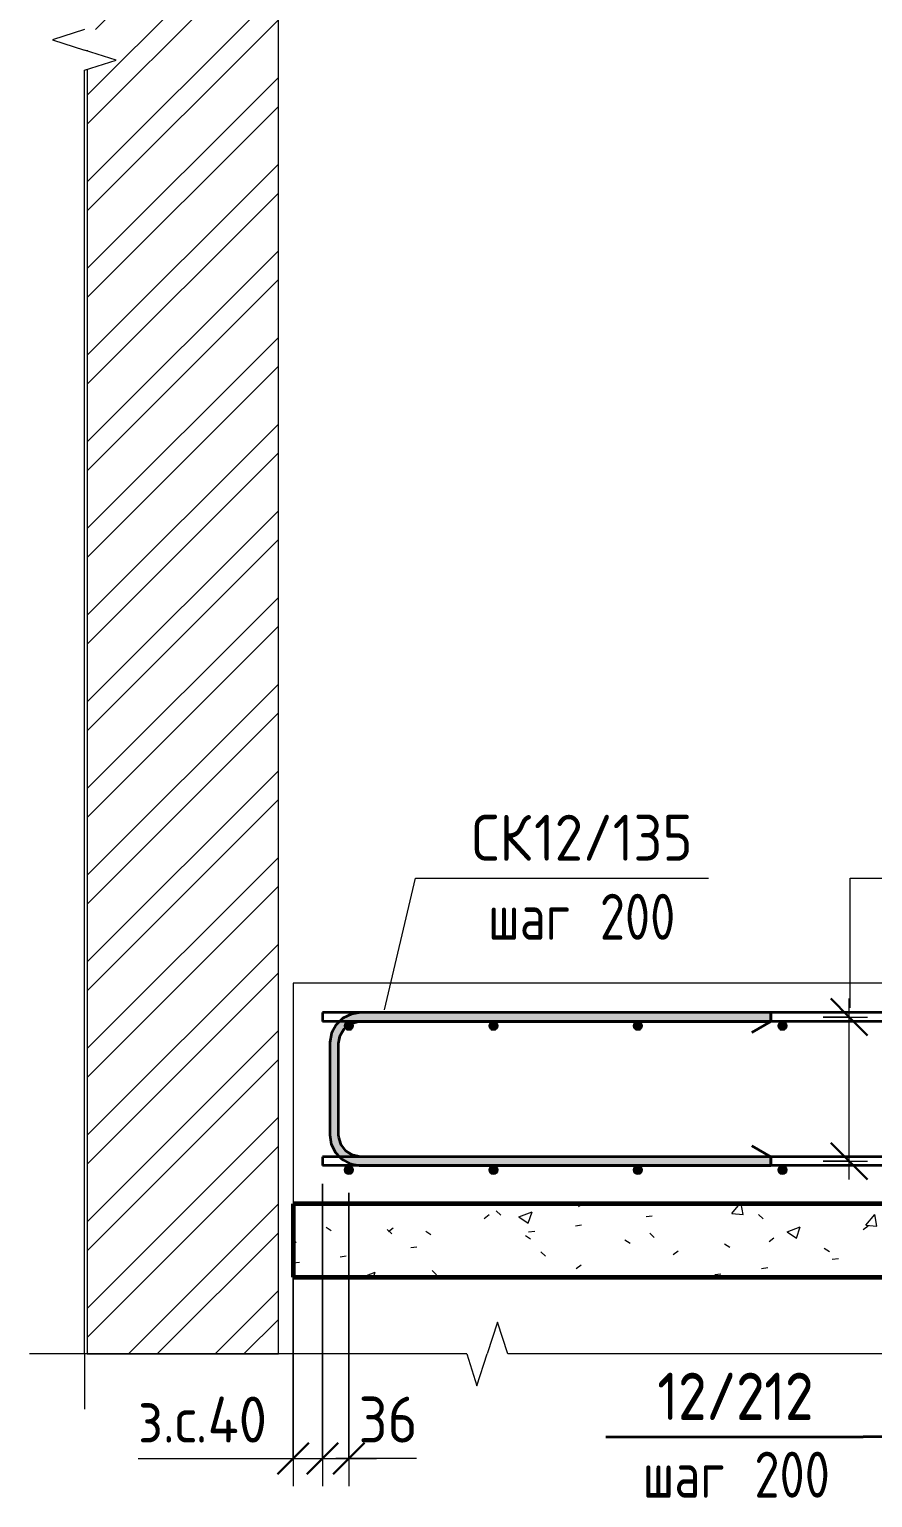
# Model space of a CAD drawing. Header units: millimetres. Extents: x -39853 to 12393, y -4903 to 80275.
# Drawn here: x 2346 to 3494, y -3510 to -1513 of the extents above; entities that cross this region are included whole.
import ezdxf

# ---------------------------------------------------------------- set-up
doc = ezdxf.new("R2010")
doc.units = ezdxf.units.MM
for name, color, linetype, lineweight in [('AA_Dim', 7, 'Continuous', 9), ('AA_Dim-25', 7, 'Continuous', 9), ('AA_Linii', 7, 'Continuous', 9), ('AA_Oformlenie', 7, 'Continuous', 9), ('AA_Vinoska', 7, 'Continuous', 9), ('AF_Pokritie', 7, 'Continuous', 9), ('AF_Stena_Опалубка', 253, 'Continuous', 20), ('KR_Armatura', 7, 'Continuous', 20), ('KR_Armatura_Tonkie', 7, 'Continuous', 20), ('KR_Fundament', 7, 'Continuous', 20)]:
    doc.layers.add(name, color=color, linetype=linetype, lineweight=lineweight)
doc.styles.add('ISOCPEUR_6', font='isocpeur.ttf', dxfattribs={"width": 0.9, "height": 62.5})
doc.styles.add('ISOCPEUR_7', font='isocpeur.ttf', dxfattribs={"width": 0.8, "height": 62.5})
doc.dimstyles.new('00_Точн_3_знака__прозр__2', dxfattribs={"dimscale": 304.8, "dimtxt": 62.248823, "dimasz": 0.139436, "dimexe": 0.123031, "dimexo": 0.082021, "dimgap": 0.008202, "dimtad": 1, "dimdec": 3, "dimrnd": 0.001, "dimdsep": 46, "dimtxsty": 'ISOCPEUR_6', "dimblk1": 'OBLIQUE', "dimblk2": 'OBLIQUE', "dimsah": 1, "dimcen": 0.09, "dimdle": 0.123031, "dimazin": 0, "dimtfac": 1, "dimtdec": 4, "dimtix": 1, "dimtmove": 1, "dimatfit": 3, "dimfxl": 1, "dimtvp": 1, "dimtolj": 1, "dimtzin": 0, "dimlwd": 18, "dimlwe": 18, "dimarcsym": 2})
doc.dimstyles.new('10_Раскладка_арматуры_с_засечками_4', dxfattribs={"dimscale": 304.8, "dimtxt": 0.18, "dimasz": 0.164042, "dimexe": 0.082021, "dimexo": 0, "dimgap": 0, "dimtad": 1, "dimdec": 3, "dimrnd": 0.001, "dimdsep": 46, "dimtxsty": 'ISOCPEUR_6', "dimblk1": 'OBLIQUE', "dimblk2": 'OBLIQUE', "dimsah": 1, "dimcen": 0.09, "dimdle": 0.082021, "dimazin": 0, "dimtfac": 1, "dimtdec": 4, "dimtix": 1, "dimtmove": 0, "dimatfit": 3, "dimfxl": 1, "dimtvp": 1, "dimtolj": 1, "dimtzin": 0, "dimlwd": 18, "dimlwe": 18, "dimarcsym": 2})

# ---------------------------------------------------------------- blocks, each defined once
blk = doc.blocks.new('350_Стержень П торец СК-СГ _НесАрм_РабПлоск_ - 350_Стержень П торец СК-СГ _НесАрм_РабПлоск_-4145397-2-2 Армирование')
at = {"layer": 'KR_Armatura_Tonkie', "lineweight": 35}
for p, q in [((-78125, -2850), (-78683, -2850)), ((-78125, -2861.8), (-78125, -2850.2)), ((-78125, -2850.2), (-78125, -2861.8)), ((-78710.2, -2880), (-78706.2, -2873.5)), ((-78704.8, -2871.6), (-78697.3, -2865.7)), ((-78695.4, -2865), (-78687.9, -2862.7)), ((-78683, -2862), (-78125, -2862)), ((-78125, -2862), (-78150.9, -2877)), ((-78725, -2892), (-78725, -3016)), ((-78713, -2892), (-78711.2, -2882.5)), ((-78713, -3016), (-78713, -2892)), ((-78710, -3028.5), (-78712.3, -3021)), ((-78703.3, -3037.9), (-78709.2, -3030.3)), ((-78125, -3046), (-78150.9, -3031)), ((-78695, -3043.2), (-78701.5, -3039.3)), ((-78683, -3046), (-78692.5, -3044.3)), ((-78125, -3046), (-78683, -3046)), ((-78125, -3046.2), (-78125, -3057.8)), ((-78125, -3057.8), (-78125, -3046.2)), ((-78683, -3058), (-78125, -3058))]:
    blk.add_line(p, q, dxfattribs=at)
at = {"layer": 'KR_Armatura_Tonkie', "lineweight": 35, "flags": 128}
for points in [[(-78694.8, -2851.8), (-78695.6, -2852), (-78698.4, -2853.3)], [(-78721.1, -2875.3), (-78722.5, -2877.9), (-78722.8, -2879.4)], [(-78714.6, -2864.9), (-78716.4, -2866.6), (-78717.5, -2868.6)], [(-78705.6, -2856.9), (-78707.1, -2857.7), (-78709.2, -2859.7)], [(-78724.4, -2887.6), (-78724.9, -2890.5), (-78725, -2892)], [(-78723.1, -3027.8), (-78723, -3028.7), (-78721.6, -3031.4)], [(-78718, -3038.7), (-78717.3, -3040.2), (-78715.3, -3042.3)], [(-78710.1, -3047.7), (-78708.4, -3049.4), (-78706.4, -3050.5)], [(-78699.7, -3054.1), (-78697.1, -3055.5), (-78695.6, -3055.8)], [(-78687.3, -3057.4), (-78684.5, -3058), (-78683, -3058)]]:
    blk.add_lwpolyline(points, dxfattribs=at)
blk = doc.blocks.new('350_Стержень П торец СК-СГ _НесАрм_РабПлоск_ - 350_Стержень П торец СК-СГ _НесАрм_РабПлоск_-V16-2-2 Армирование')
at = {"layer": 'KR_Armatura_Tonkie', "lineweight": 35}
for points in [[(-78724.8, -2892), (-78713, -2892), (-78711.9, -2884.2), (-78708.6, -2876.6), (-78703.9, -2870.5), (-78698, -2866), (-78689.7, -2862.9), (-78683, -2861.8), (-78683, -2850), (-78693.8, -2851.4), (-78704, -2855.6), (-78712.7, -2862.3), (-78719.3, -2871), (-78723.5, -2881.1), (-78725, -2892)], [(-78364, -2862), (-78125, -2861.8), (-78125, -2850), (-78683, -2850.2), (-78683, -2862), (-78545.3, -2862)], [(-78719, -3016), (-78713, -3016), (-78713.2, -2892), (-78725, -2892), (-78724.8, -3016), (-78720.5, -3016)], [(-78683, -3058), (-78683, -3046), (-78690.7, -3045), (-78698.4, -3041.7), (-78704.2, -3037.2), (-78708.9, -3031), (-78711.9, -3023.8), (-78713.2, -3016), (-78725, -3016), (-78723.5, -3026.9), (-78719.3, -3037), (-78712.3, -3046), (-78703.9, -3052.4), (-78693.8, -3056.6), (-78689.1, -3057.2)], [(-78125, -3058), (-78125, -3046), (-78683, -3046.2), (-78683, -3058), (-78182.8, -3058)]]:
    blk.add_hatch(color=256, dxfattribs=at).paths.add_polyline_path(points)
for p, q in [((-78125, -2850), (-78683, -2850)), ((-78125, -2850), (-78125, -2862)), ((-78125, -2861.8), (-78125, -2850.2)), ((-78683, -2862), (-78125, -2862)), ((-78125, -2862), (-78150.9, -2877)), ((-78725, -2892), (-78725, -3016)), ((-78713, -3016), (-78713, -2892)), ((-78125, -3046), (-78150.9, -3031)), ((-78125, -3046), (-78683, -3046)), ((-78125, -3046), (-78125, -3058)), ((-78125, -3057.8), (-78125, -3046.2)), ((-78683, -3058), (-78125, -3058))]:
    blk.add_line(p, q, dxfattribs=at)
at = {"layer": 'KR_Armatura_Tonkie', "lineweight": 35, "flags": 128}
for points in [[(-78683, -2850), (-78695.6, -2852), (-78707.1, -2857.7), (-78711.6, -2862)], [(-78711.6, -2862), (-78716.4, -2866.6), (-78722.5, -2877.9), (-78724.9, -2890.5), (-78725, -2892)], [(-78713, -2892), (-78711, -2881.3), (-78705.4, -2872.1), (-78696.8, -2865.4), (-78686.5, -2862.2), (-78683, -2862)], [(-78725, -3016), (-78723, -3028.7), (-78717.3, -3040.2), (-78711.7, -3046)], [(-78683, -3046), (-78693.6, -3044), (-78702.9, -3038.4), (-78709.5, -3029.9), (-78712.7, -3019.5), (-78713, -3016)], [(-78711.7, -3046), (-78708.4, -3049.4), (-78697.1, -3055.5), (-78684.5, -3058), (-78683, -3058)]]:
    blk.add_lwpolyline(points, dxfattribs=at)
blk = doc.blocks.new('011_Прямоугольник обрыва _ЭлУзла_ - 011_Прямоугольник обрыва _ЭлУзла_-4146452-2-2 Армирование')
at = {"layer": 'AA_Oformlenie'}
for p, q in [((-79058.8, -3314.3), (-79058.8, -1568.2)), ((-78538.4, -3314.3), (-79058.8, -3314.3)), ((-77442.7, -3314.3), (-78482.8, -3314.3))]:
    blk.add_line(p, q, dxfattribs=at)
blk = doc.blocks.new('DIMBLOCK128-2-2 Армирование')
at = {"layer": 'AA_Dim-25', "lineweight": 30}
for p, q in [((3461.9, -2856), (3436.9, -2831)), ((3461.9, -2856), (3486.9, -2881)), ((3461.9, -3052), (3436.9, -3027)), ((3461.9, -3052), (3486.9, -3077))]:
    blk.add_line(p, q, dxfattribs=at)
at = {"layer": 'AA_Dim-25', "lineweight": 18}
for p, q in [((3461.9, -3077), (3461.9, -2831)), ((3426.5, -2856), (3486.9, -2856)), ((3461.9, -2856), (3426.5, -2856)), ((3426.5, -3052), (3486.9, -3052)), ((3461.9, -3052), (3426.5, -3052))]:
    blk.add_line(p, q, dxfattribs=at)
blk = doc.blocks.new('_Oblique')
at = {"color": 0, "linetype": 'ByBlock', "lineweight": -2}
blk.add_line((-0.5, -0.5), (0.5, 0.5), dxfattribs=at)
blk = doc.blocks.new('DIMBLOCK142-2-2 Армирование')
at = {"layer": 'AA_Dim-25', "lineweight": 18}
for p, q in [((2745.1, -3083), (2745.1, -3493.9)), ((2745.1, -3456.4), (2745.1, -3083)), ((2705.1, -3135), (2705.1, -3493.9)), ((2705.1, -3456.4), (2705.1, -3135)), ((2494.2, -3456.4), (2708.4, -3456.4)), ((2667.6, -3456.4), (2745.1, -3456.4)), ((2708.4, -3456.4), (2725.1, -3456.4))]:
    blk.add_line(p, q, dxfattribs=at)
at = {"layer": 'AA_Dim-25', "lineweight": 30}
for p, q in [((2705.1, -3456.4), (2726.4, -3435.2)), ((2745.1, -3456.4), (2766.4, -3435.2)), ((2705.1, -3456.4), (2683.9, -3477.7)), ((2745.1, -3456.4), (2723.9, -3477.7))]:
    blk.add_line(p, q, dxfattribs=at)
at = {"layer": 'AA_Dim-25', "color": 0, "lineweight": 18, "insert": (2494.2, -3372.3), "char_height": 62.5, "width": 226.969, "attachment_point": 1, "line_spacing_factor": 1.149209, "style": 'ISOCPEUR_6'}
blk.add_mtext('з.с.40', dxfattribs=at)
blk = doc.blocks.new('DIMBLOCK143-2-2 Армирование')
at = {"layer": 'AA_Dim-25', "lineweight": 18}
for p, q in [((2745.1, -3083), (2745.1, -3493.9)), ((2745.1, -3456.4), (2745.1, -3083)), ((2781.1, -3095), (2781.1, -3493.9)), ((2781.1, -3456.4), (2781.1, -3095)), ((2745.1, -3456.4), (2818.6, -3456.4)), ((2769.2, -3456.4), (2763.1, -3456.4)), ((2873.2, -3456.4), (2769.2, -3456.4))]:
    blk.add_line(p, q, dxfattribs=at)
at = {"layer": 'AA_Dim-25', "lineweight": 30}
for p, q in [((2745.1, -3456.4), (2766.4, -3435.2)), ((2781.1, -3456.4), (2802.4, -3435.2)), ((2745.1, -3456.4), (2723.9, -3477.7)), ((2781.1, -3456.4), (2759.9, -3477.7))]:
    blk.add_line(p, q, dxfattribs=at)
at = {"layer": 'AA_Dim-25', "color": 0, "lineweight": 18, "insert": (2794.2, -3372.3), "char_height": 62.5, "width": 94.81, "attachment_point": 1, "line_spacing_factor": 1.149209, "style": 'ISOCPEUR_6'}
blk.add_mtext('36', dxfattribs=at)
blk = doc.blocks.new('042_М_Арматуры - Диам длина поз _ Комментарий-3662934-2-2 Армирование')
at = {"layer": 'AA_Vinoska'}
blk.add_line((-77986.3, -2667.2), (-77636.3, -2667.2), dxfattribs=at)

msp = doc.modelspace()

# ---------------------------------------------------------------- hatches: boundary and pattern name
at = {"layer": 'AA_Oformlenie'}
h = msp.add_hatch(dxfattribs=at)
h.set_pattern_fill('FP_15', color=250, style=0, pattern_type=2)
h.set_pattern_definition([(45, (5441.71, 825), (-58.9331, 58.9331), []), (45, (5481, 825), (-58.9331, 58.9331), [])])
h.paths.add_polyline_path([(2425.1073, -3314.3051), (2685.1073, -3314.3051), (2685.1073, 3780), (2425.1073, 3780), (2425.1073, 2034.5781), (2440.9132, 2034.5781), (2440.9132, 2006.4237), (2425.1073, 2006.4237), (2425.1073, 2005.2106), (2464.5881, 1992.6737), (2425.1073, 1980.1369), (2425.1073, -1512.5745), (2440.9132, -1512.5745), (2440.9132, -1540.7288), (2425.1073, -1540.7288), (2425.1073, -1541.942), (2464.5881, -1554.4788), (2425.1073, -1567.0157), (2425.1073, -3310.4847)])
at = {"layer": 'AF_Pokritie'}
h = msp.add_hatch(dxfattribs=at)
h.set_pattern_fill('FP_14', color=256, style=0, pattern_type=2)
h.set_pattern_definition([(50, (5441.71, 825), (182.1847, -15.939), [19.05, -209.55]), (355, (5441.7, 825), (-35.2424, 191.0566), [15.24, -167.64]), (100.451, (5456.89, 823.67), (146.9425, 175.117), [16.19, -178.09]), (46.184, (5441.7, 875.8), (271.079, -42.043), [28.575, -314.325]), (96.636, (5464.3, 872.3), (237.403, 247.427), [24.285, -267.135]), (351.184, (5441.7, 875.8), (237.405, 247.425), [22.86, -251.46]), (21, (5467.11, 863.1), (151.615, -102.2655), [19.05, -209.55]), (326, (5467.1, 863.1), (61.8024, 184.188), [15.24, -167.64]), (71.451, (5479.74, 854.58), (213.417, 81.9214), [16.19, -178.09]), (37.5, (5441.71, 825), (3.0883, 84.5551), [8.382, -157.226, 8.382, -161.798, -168.275]), (37.5, (5441.71, 825), (3.0883, 84.5551), [-335.788, 8.382, -159.893]), (7.5, (5441.71, 825), (66.8194, 100.1807), [8.382, -88.646, 8.382, -153.416, -64.135]), (7.5, (5441.71, 825), (66.8194, 100.1807), [-258.826, 8.382, -55.753]), (327.5, (5385.066, 825), (135.5905, -5.7289), [8.382, -55.118, 8.382, -189.738, -262.89]), (327.5, (5385.066, 825), (135.5905, -5.7289), [-261.62, 8.382, -254.508]), (317.5, (5359.67, 825), (148.129, 25.4268), [8.382, -74.168, 8.382, -123.19, -186.69]), (317.5, (5359.67, 825), (148.129, 25.4268), [-214.122, 8.382, -178.308])])
h.paths.add_polyline_path([(4530.1073, -3210), (4530.1073, -3110), (2705.1073, -3110), (2705.1073, -3210), (4384.6603, -3210)])
at = {"layer": 'KR_Armatura'}
h = msp.add_hatch(color=256, dxfattribs=at)
edge = h.paths.add_edge_path()
edge.add_arc((2781.1073, -2868), 6, 0, 360)
for points in [[(2778.1073, -2873.1962), (2784.1073, -2873.1962), (2787.1073, -2868), (2784.1073, -2862.8038), (2778.1073, -2862.8038), (2775.1073, -2868), (2776.2093, -2869.9087)], [(2980.7323, -2873.1962), (2983.7323, -2868), (2980.7323, -2862.8038), (2974.7323, -2862.8038), (2971.7323, -2868), (2974.7323, -2873.1962)], [(3177.3573, -2873.1962), (3180.3573, -2868), (3177.3573, -2862.8038), (3171.3573, -2862.8038), (3168.3573, -2868), (3171.3573, -2873.1962)], [(3373.9823, -2873.1962), (3376.9823, -2868), (3373.9823, -2862.8038), (3367.9823, -2862.8038), (3364.9823, -2868), (3367.9823, -2873.1962)], [(2778.1073, -3069.1962), (2784.1073, -3069.1962), (2787.1073, -3064), (2784.1073, -3058.8038), (2778.1073, -3058.8038), (2775.1073, -3064), (2777.2123, -3067.6461)], [(2974.7323, -3069.1962), (2980.7323, -3069.1962), (2983.7323, -3064), (2980.7323, -3058.8038), (2974.7323, -3058.8038), (2971.7323, -3064)], [(3171.3573, -3069.1962), (3177.3573, -3069.1962), (3180.3573, -3064), (3177.3573, -3058.8038), (3171.3573, -3058.8038), (3168.3573, -3064)], [(3367.9823, -3069.1962), (3373.9823, -3069.1962), (3376.9823, -3064), (3373.9823, -3058.8038), (3367.9823, -3058.8038), (3364.9823, -3064)]]:
    msp.add_hatch(color=256, dxfattribs=at).paths.add_polyline_path(points)
h = msp.add_hatch(color=256, dxfattribs=at)
edge = h.paths.add_edge_path()
edge.add_arc((2977.7323, -2868), 6, 0, 360)
h = msp.add_hatch(color=256, dxfattribs=at)
edge = h.paths.add_edge_path()
edge.add_arc((3174.3573, -2868), 6, 0, 360)
h = msp.add_hatch(color=256, dxfattribs=at)
edge = h.paths.add_edge_path()
edge.add_arc((3370.9823, -2868), 6, 0, 360)
h = msp.add_hatch(color=256, dxfattribs=at)
edge = h.paths.add_edge_path()
edge.add_arc((2781.1073, -3064), 6, 0, 360)
h = msp.add_hatch(color=256, dxfattribs=at)
edge = h.paths.add_edge_path()
edge.add_arc((2977.7323, -3064), 6, 0, 360)
h = msp.add_hatch(color=256, dxfattribs=at)
edge = h.paths.add_edge_path()
edge.add_arc((3174.3573, -3064), 6, 0, 360)
h = msp.add_hatch(color=256, dxfattribs=at)
edge = h.paths.add_edge_path()
edge.add_arc((3370.9823, -3064), 6, 0, 360)

# ---------------------------------------------------------------- linework, layer by layer
at = {"layer": 'AA_Linii'}
for p, q in [((2685.1073, -3314.3051), (2685.1073, 3780)), ((2425.1073, -1540.7288), (2425.1073, -1541.942)), ((2425.1073, -1567.0157), (2425.1073, -3314.3051)), ((2425.1073, -3314.3051), (2685.1073, -3314.3051))]:
    msp.add_line(p, q, dxfattribs=at)
at = {"layer": 'AA_Vinoska'}
for p, q in [((2421.2868, -1512.5745), (2377.9618, -1526.6516)), ((2377.9618, -1526.6516), (2421.2868, -1540.7288)), ((2464.5881, -1554.4788), (2421.2868, -1540.7288)), ((2421.2868, -1568.2288), (2464.5881, -1554.4788)), ((2829.4774, -2846.3886), (2871.5676, -2667.2121)), ((2871.5676, -2667.2121), (2920.3037, -2667.2121)), ((3463.1675, -2667.2121), (3493.7556, -2667.2121)), ((3463.1675, -2843.4581), (3463.1675, -2667.2121)), ((2983.2263, -3270.98), (2969.1492, -3314.3051)), ((2997.3035, -3314.3051), (2983.2263, -3270.98)), ((2421.2868, -3314.3051), (2346.2868, -3314.3051)), ((2421.2868, -3314.3051), (2421.2868, -3389.3051)), ((2941.6492, -3314.3051), (2955.3992, -3357.6063)), ((2955.3992, -3357.6063), (2969.1492, -3314.3051)), ((3506.8648, -3426.0782), (3480.6464, -3426.0782)), ((3506.8648, -3427.9916), (3480.6464, -3427.9916))]:
    msp.add_line(p, q, dxfattribs=at)
at = {"layer": 'AF_Pokritie', "lineweight": 60}
for p, q in [((4530.1073, -3110), (2705.1073, -3110)), ((2705.1073, -3110), (2705.1073, -3210)), ((2705.1073, -3210), (4530.1073, -3210))]:
    msp.add_line(p, q, dxfattribs=at)
at = {"layer": 'AF_Stena_Опалубка'}
msp.add_line((2685.1073, -3314.3051), (2685.1073, 3780), dxfattribs=at)
at = {"layer": 'KR_Armatura'}
for p, q in [((2778.1073, -2862.8038), (2775.1073, -2868)), ((2775.1073, -2868), (2776.2093, -2869.9087)), ((2776.2093, -2869.9087), (2778.1073, -2873.1962)), ((2784.1073, -2862.8038), (2778.1073, -2862.8038)), ((2778.1073, -2873.1962), (2784.1073, -2873.1962)), ((2787.1073, -2868), (2784.1073, -2862.8038)), ((2784.1073, -2873.1962), (2787.1073, -2868)), ((2974.7323, -2862.8038), (2971.7323, -2868)), ((2971.7323, -2868), (2974.7323, -2873.1962)), ((2980.7323, -2862.8038), (2974.7323, -2862.8038)), ((2974.7323, -2873.1962), (2980.7323, -2873.1962)), ((2983.7323, -2868), (2980.7323, -2862.8038)), ((2980.7323, -2873.1962), (2983.7323, -2868)), ((3171.3573, -2862.8038), (3168.3573, -2868)), ((3168.3573, -2868), (3171.3573, -2873.1962)), ((3177.3573, -2862.8038), (3171.3573, -2862.8038)), ((3171.3573, -2873.1962), (3177.3573, -2873.1962)), ((3180.3573, -2868), (3177.3573, -2862.8038)), ((3177.3573, -2873.1962), (3180.3573, -2868)), ((3367.9823, -2862.8038), (3364.9823, -2868)), ((3364.9823, -2868), (3367.9823, -2873.1962)), ((3373.9823, -2862.8038), (3367.9823, -2862.8038)), ((3367.9823, -2873.1962), (3373.9823, -2873.1962)), ((3376.9823, -2868), (3373.9823, -2862.8038)), ((3373.9823, -2873.1962), (3376.9823, -2868)), ((2778.1073, -3058.8038), (2775.1073, -3064)), ((2775.1073, -3064), (2777.2123, -3067.6461)), ((2777.2123, -3067.6461), (2778.1073, -3069.1962)), ((2784.1073, -3058.8038), (2778.1073, -3058.8038)), ((2778.1073, -3069.1962), (2784.1073, -3069.1962)), ((2787.1073, -3064), (2784.1073, -3058.8038)), ((2784.1073, -3069.1962), (2787.1073, -3064)), ((2974.7323, -3058.8038), (2971.7323, -3064)), ((2971.7323, -3064), (2974.7323, -3069.1962)), ((2980.7323, -3058.8038), (2974.7323, -3058.8038)), ((2974.7323, -3069.1962), (2980.7323, -3069.1962)), ((2983.7323, -3064), (2980.7323, -3058.8038)), ((2980.7323, -3069.1962), (2983.7323, -3064)), ((3171.3573, -3058.8038), (3168.3573, -3064)), ((3168.3573, -3064), (3171.3573, -3069.1962)), ((3177.3573, -3058.8038), (3171.3573, -3058.8038)), ((3171.3573, -3069.1962), (3177.3573, -3069.1962)), ((3180.3573, -3064), (3177.3573, -3058.8038)), ((3177.3573, -3069.1962), (3180.3573, -3064)), ((3367.9823, -3058.8038), (3364.9823, -3064)), ((3364.9823, -3064), (3367.9823, -3069.1962)), ((3373.9823, -3058.8038), (3367.9823, -3058.8038)), ((3367.9823, -3069.1962), (3373.9823, -3069.1962)), ((3376.9823, -3064), (3373.9823, -3058.8038)), ((3373.9823, -3069.1962), (3376.9823, -3064))]:
    msp.add_line(p, q, dxfattribs=at)
for centre in [(2781.1073, -2868), (2977.7323, -2868), (3174.3573, -2868), (3370.9823, -2868), (2781.1073, -3064), (2977.7323, -3064), (3174.3573, -3064), (3370.9823, -3064)]:
    msp.add_circle(centre, 6, dxfattribs=at)
at = {"layer": 'KR_Armatura_Tonkie', "lineweight": 35}
for p, q in [((4390.1073, -2850), (2745.1073, -2850)), ((2745.1073, -2850), (2745.1073, -2862)), ((4390.1073, -2862), (2745.1073, -2862)), ((4390.1073, -3046), (2745.1073, -3046)), ((2745.1073, -3046), (2745.1073, -3058)), ((4390.1073, -3058), (2745.1073, -3058))]:
    msp.add_line(p, q, dxfattribs=at)
at = {"layer": 'KR_Fundament'}
for p, q in [((4230.1073, -2810), (2705.1073, -2810)), ((2705.1073, -2810), (2705.1073, -3110)), ((2705.1073, -3110), (4430.1073, -3110))]:
    msp.add_line(p, q, dxfattribs=at)

# ---------------------------------------------------------------- block references
at = {"layer": 'AA_Oformlenie'}
msp.add_blockref('011_Прямоугольник обрыва _ЭлУзла_ - 011_Прямоугольник обрыва _ЭлУзла_-4146452-2-2 Армирование', (81480.0636, 0), dxfattribs=at)
at = {"layer": 'AA_Vinoska'}
for p in [(80906.6116, 0), (81480.0636, 0), (81116.9543, -758.8661), (81116.9543, -760.7794)]:
    msp.add_blockref('042_М_Арматуры - Диам длина поз _ Комментарий-3662934-2-2 Армирование', p, dxfattribs=at)
at = {"layer": 'KR_Armatura_Tonkie', "lineweight": 35}
for name in ['350_Стержень П торец СК-СГ _НесАрм_РабПлоск_ - 350_Стержень П торец СК-СГ _НесАрм_РабПлоск_-4145397-2-2 Армирование', '350_Стержень П торец СК-СГ _НесАрм_РабПлоск_ - 350_Стержень П торец СК-СГ _НесАрм_РабПлоск_-V16-2-2 Армирование']:
    msp.add_blockref(name, (81480.0636, 0), dxfattribs=at)

# ---------------------------------------------------------------- texts
at = {"layer": 'AA_Vinoska', "char_height": 62.5, "attachment_point": 1}
for s, insert, width, style in [('СК', (2948.1697, -2580.8595), 102.816422, 'ISOCPEUR_6'), ('12/135', (3033.0017, -2580.8595), 263.354344, 'ISOCPEUR_6'), (' 200', (3090.7301, -2688.3359), 166.751, 'ISOCPEUR_7'), ('шаг', (2970.3447, -2688.3359), 145.907125, 'ISOCPEUR_7'), ('12/212', (3201.0374, -3339.7257), 263.354344, 'ISOCPEUR_6'), ('12/212', (3201.0374, -3341.639), 263.354344, 'ISOCPEUR_6'), (' 200', (3301.0728, -3447.202), 166.751, 'ISOCPEUR_7'), ('шаг', (3180.6874, -3447.202), 145.907125, 'ISOCPEUR_7')]:
    msp.add_mtext(s, dxfattribs=dict(at, insert=insert, width=width, style=style))

# ---------------------------------------------------------------- dimensions: what is measured, and where the dimension line sits
at = {"layer": 'AA_Dim', "lineweight": 18}
dim = msp.add_linear_dim(base=(3461.8608, -2856), p1=(3426.5054, -3052), p2=(3426.5054, -2856), angle=90, dimstyle='10_Раскладка_арматуры_с_засечками_4', override={"dimpost": '<>', "dimfxl": 196}, dxfattribs=at)
dim.commit()
dim.dimension.update_dxf_attribs({"geometry": 'DIMBLOCK128-2-2 Армирование', "text_midpoint": (3430.6108, -2954)})
for base, p1, p2, override, picture, middle in [((2745.1073, -3456.4401), (2705.1073, -3110), (2745.1073, -3058), {"dimpost": 'з.с.<>', "dimfxl": 65.604878}, 'DIMBLOCK142-2-2 Армирование', (2607.7004, -3413.9533)), ((2781.1073, -3456.4401), (2745.1073, -3058), (2781.1073, -3070), {"dimpost": '<>', "dimfxl": 37.947332}, 'DIMBLOCK143-2-2 Армирование', (2841.6018, -3413.9533))]:
    dim = msp.add_linear_dim(base=base, p1=p1, p2=p2, dimstyle='00_Точн_3_знака__прозр__2', override=override, dxfattribs=at)
    dim.commit()
    dim.dimension.update_dxf_attribs({"geometry": picture, "text_midpoint": middle, "dimtype": 160})

doc.saveas('drawing.dxf')
